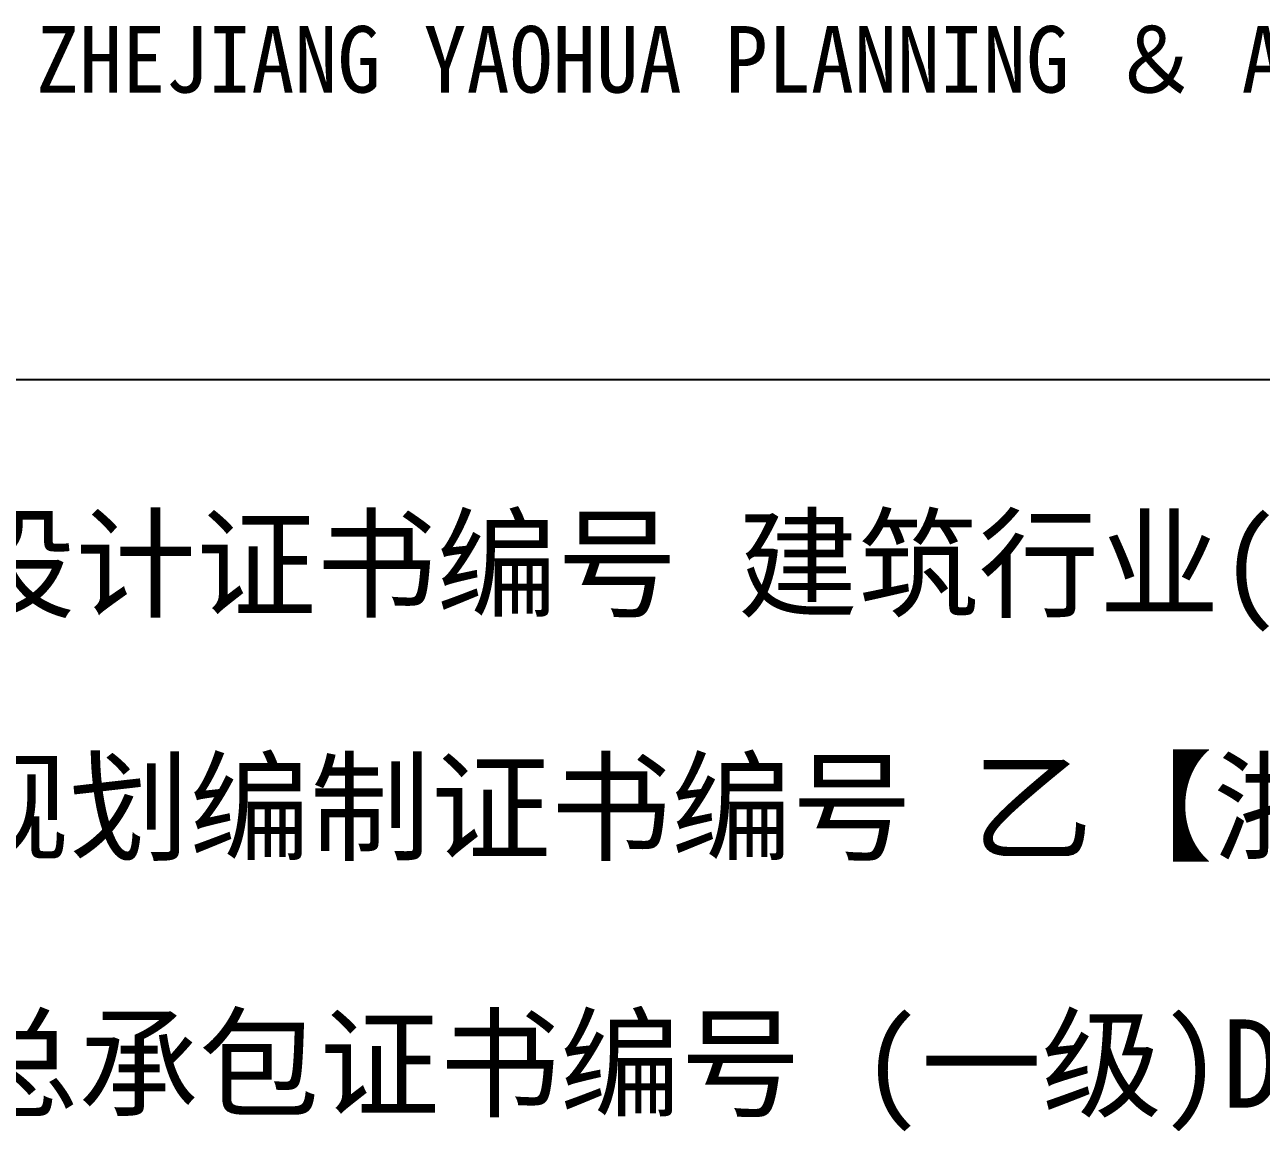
# Model space of a CAD drawing. Extents: x -248860 to 1018944, y -1060852 to 188626.
# Drawn here: x 980513 to 983059, y 69129 to 71407 of the extents above; entities that cross this region are included whole.
import ezdxf
from ezdxf.enums import TextEntityAlignment as Align

# ---------------------------------------------------------------- set-up
doc = ezdxf.new("R2010")
doc.units = 0
doc.header["$LTSCALE"] = 1000
doc.header["$MEASUREMENT"] = 0
doc.layers.add('WALL', color=6, linetype='CONTINUOUS')
doc.layers.add('图框', color=4, linetype='CONTINUOUS')
doc.styles.add('iIcon2', font='')
doc.styles.add('图框艺术体', font='simhei.ttf', dxfattribs={"width": 0.9})
doc.styles.get('iIcon2').set_extended_font_data('SimSun')

# ---------------------------------------------------------------- blocks, each defined once
blk = doc.blocks.new('sadf f')
at = {"layer": '图框'}
blk.add_line((727350.1814501579, 391177.4679722398), (733850.1814501579, 391177.4679722398), dxfattribs=at)
at = {"layer": '图框', "style": '图框艺术体', "width": 0.95}
blk.add_text('ZHEJIANG YAOHUA PLANNING ＆ ARCHITECTURAL DESIGN CO．,LTD', height=137.1249, dxfattribs=at).set_placement((730621.7577682949, 391768.1278268443), align=Align.CENTER)
at = {"layer": '图框', "style": 'iIcon2'}
for s, p in [('工程设计证书编号 建筑行业(建筑工程)甲级A133015851', (727432.601903419, 390707.1504036954)), ('城乡规划编制证书编号 乙【浙】城规编 142098', (727419.7610571501, 390206.2771042194)), ('工程总承包证书编号 (一级)D133050533', (727438.6336843867, 389678.5119489862))]:
    blk.add_text(s, height=181.8, dxfattribs=at).set_placement(p)

msp = doc.modelspace()

# ---------------------------------------------------------------- block references
at = {"layer": 'WALL'}
msp.add_blockref('sadf f', (252440.5564393587, -320500.6469144025), dxfattribs=at)

doc.saveas('drawing.dxf')
